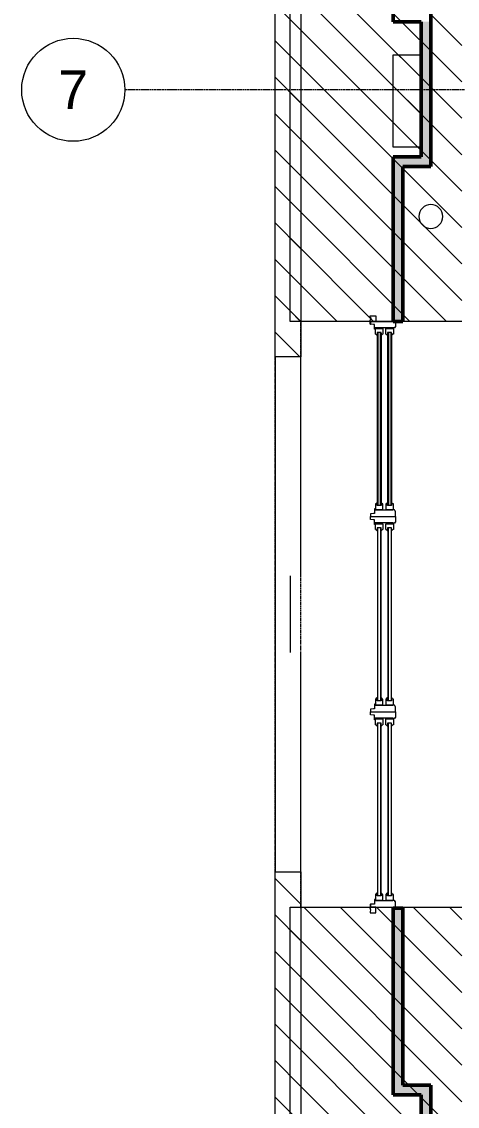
# Model space of a CAD drawing. Header units: inches. Extents: x -956 to 966, y -1111 to 895.
# Drawn here: x -955.8 to -854.4, y 37.7 to 290.4 of the extents above; entities that cross this region are included whole.
import ezdxf

# ---------------------------------------------------------------- set-up
doc = ezdxf.new("R2010")
doc.units = ezdxf.units.IN
doc.header["$MEASUREMENT"] = 0
doc.linetypes.add('Grid Line 1_4_', pattern=[0.4375, 0.25, -0.0625, 0.0625, -0.0625])
doc.linetypes.add('Overhead', pattern=[0.15625, 0.09375, -0.0625])
for name, color, linetype, lineweight in [('A-DETL-GENF', 92, 'Continuous', 13), ('A-GENM', 13, 'Continuous', 13), ('A-GLAZ', 151, 'Continuous', 13), ('A-WALL', 113, 'Continuous', 13), ('A-WALL-PATT', 111, 'Continuous', 13), ('I-WALL', 2, 'Continuous', 13), ('S-COLS', 52, 'Continuous', 13), ('S-COLS-SYMB', 171, 'Continuous', 20), ('S-GRID', 1, 'Continuous', 9), ('S-GRID-IDEN', 1, 'Continuous', 9)]:
    doc.layers.add(name, color=color, linetype=linetype, lineweight=lineweight)
doc.styles.add('Arial', font='arial.ttf', dxfattribs={"height": 9})
pattern_1 = [(135, (0, 0), (-4.24264, -4.24264), [])]

# ---------------------------------------------------------------- blocks, each defined once
blk = doc.blocks.new('Window_Double-Hung-3-Wide-Sterling_Kolbe - 11Ft 4 1_2In W x 6Ft 8 7_16In  H _UDH4036-3_-4393387-7TH FLOOR TELECOM OVERHEAD ROUTING PLAN')
at = {"layer": 'A-DETL-GENF', "lineweight": 9}
h = blk.add_hatch(color=256, dxfattribs=at)
h.paths.add_polyline_path([(52.24, -4.71), (52.24, -4.59), (12.24, -4.59), (12.24, -4.71), (13.72, -4.71)], flags=0)
h.paths.add_polyline_path([(52.24, -5.34), (12.24, -5.34), (12.24, -5.46), (52.24, -5.46)], flags=0)
h.paths.add_polyline_path([(52.24, -7.16), (52.24, -7.04), (12.24, -7.04), (12.24, -7.16), (13.72, -7.16)], flags=0)
h.paths.add_polyline_path([(52.24, -7.79), (12.24, -7.79), (12.24, -7.91), (52.24, -7.91)], flags=0)
h = blk.add_hatch(color=256, dxfattribs=at)
h.paths.add_polyline_path([(97.74, -5.46), (97.74, -5.34), (57.74, -5.34), (57.74, -5.46)], flags=0)
h.paths.add_polyline_path([(97.74, -4.71), (97.74, -4.59), (57.74, -4.59), (57.74, -4.71)], flags=0)
h.paths.add_polyline_path([(97.74, -7.79), (57.74, -7.79), (57.74, -7.91), (97.74, -7.91)], flags=0)
h.paths.add_polyline_path([(97.74, -7.04), (57.74, -7.04), (57.74, -7.16), (97.74, -7.16)], flags=0)
at = {"layer": 'A-GLAZ', "lineweight": 9}
h = blk.add_hatch(color=256, dxfattribs=at)
h.paths.add_polyline_path([(6.74, -7.16), (6.74, -7.04), (-33.26, -7.04), (-33.26, -7.16), (-25.88, -7.16)], flags=0)
h.paths.add_polyline_path([(6.74, -4.71), (6.74, -4.59), (-33.26, -4.59), (-33.26, -4.71), (-25.88, -4.71)], flags=0)
h.paths.add_polyline_path([(6.74, -7.91), (6.74, -7.79), (-33.26, -7.79), (-33.26, -7.91), (-25.88, -7.91)], flags=0)
h.paths.add_polyline_path([(6.74, -5.46), (6.74, -5.34), (-33.26, -5.34), (-33.26, -5.46), (-25.88, -5.46)], flags=0)
at = {"layer": 'A-DETL-GENF', "color": 9, "lineweight": 9}
for p, q in [((-36.01, -3.66), (-34.71, -3.66)), ((-36.01, -9.53), (-36.01, -3.66)), ((-34.71, -3.66), (-34.71, -3.78)), ((-34.71, -3.78), (-34.46, -3.94)), ((-34.53, -4.3), (-34.53, -8.46)), ((-34.46, -4.3), (-34.53, -4.3)), ((-34.46, -3.94), (-34.46, -4.3)), ((-34.37, -4.18), (-33.01, -4.18)), ((-34.37, -5.9), (-34.37, -4.18)), ((-32.76, -4.59), (-33.38, -4.59)), ((-33.38, -4.59), (-33.38, -5.52)), ((6.74, -4.59), (-33.26, -4.59)), ((-33.26, -4.59), (-33.26, -4.71)), ((-33.26, -4.59), (6.74, -4.59)), ((-33.26, -4.71), (-33.26, -4.59)), ((-33.26, -4.71), (6.74, -4.71)), ((6.74, -4.71), (-33.26, -4.71)), ((-33.01, -4.18), (-33.01, -4.27)), ((-33.01, -4.27), (-32.76, -4.52)), ((-32.76, -4.52), (-32.76, -4.59)), ((6.49, -4.27), (6.24, -4.52)), ((6.24, -4.52), (6.24, -4.59)), ((6.24, -4.59), (6.87, -4.59)), ((6.49, -4.18), (6.49, -4.27)), ((7.85, -4.18), (6.49, -4.18)), ((6.74, -4.71), (6.74, -4.59)), ((6.74, -4.59), (6.74, -4.71)), ((6.87, -4.59), (6.87, -5.52)), ((7.85, -5.9), (7.85, -4.18)), ((8.19, -3.78), (7.94, -3.94)), ((7.94, -3.94), (7.94, -4.3)), ((7.94, -4.3), (8.01, -4.3)), ((8.01, -4.3), (8.01, -8.46)), ((8.19, -3.66), (8.19, -3.78)), ((9.49, -3.66), (8.19, -3.66)), ((9.49, -3.66), (10.79, -3.66)), ((9.49, -9.53), (9.49, -3.66)), ((9.49, -9.53), (9.49, -3.66)), ((10.79, -3.66), (10.79, -3.78)), ((10.79, -3.78), (11.04, -3.94)), ((10.97, -4.3), (10.97, -8.46)), ((11.04, -4.3), (10.97, -4.3)), ((11.04, -3.94), (11.04, -4.3)), ((11.13, -4.18), (12.49, -4.18)), ((11.13, -5.9), (11.13, -4.18)), ((12.74, -4.59), (12.12, -4.59)), ((12.12, -4.59), (12.12, -5.52)), ((52.24, -4.59), (12.24, -4.59)), ((12.24, -4.59), (12.24, -4.71)), ((52.24, -4.59), (12.24, -4.59)), ((12.24, -4.59), (12.24, -4.71)), ((12.24, -4.71), (52.24, -4.71)), ((12.24, -4.71), (52.24, -4.71)), ((12.49, -4.18), (12.49, -4.27)), ((12.49, -4.27), (12.74, -4.52)), ((12.74, -4.52), (12.74, -4.59)), ((51.99, -4.27), (51.74, -4.52)), ((51.74, -4.52), (51.74, -4.59)), ((51.74, -4.59), (52.37, -4.59)), ((51.99, -4.18), (51.99, -4.27)), ((53.35, -4.18), (51.99, -4.18)), ((52.24, -4.71), (52.24, -4.59)), ((52.24, -4.71), (52.24, -4.59)), ((52.37, -4.59), (52.37, -5.52)), ((53.35, -5.9), (53.35, -4.18)), ((53.69, -3.78), (53.44, -3.94)), ((53.44, -3.94), (53.44, -4.3)), ((53.44, -4.3), (53.51, -4.3)), ((53.51, -4.3), (53.51, -8.46)), ((53.69, -3.66), (53.69, -3.78)), ((54.99, -3.66), (53.69, -3.66)), ((54.99, -9.53), (54.99, -3.66)), ((54.99, -3.66), (56.29, -3.66)), ((54.99, -9.53), (54.99, -3.66)), ((56.29, -3.66), (56.29, -3.78)), ((56.29, -3.78), (56.54, -3.94)), ((56.47, -4.3), (56.47, -8.46)), ((56.54, -4.3), (56.47, -4.3)), ((56.54, -3.94), (56.54, -4.3)), ((56.63, -4.18), (57.99, -4.18)), ((56.63, -5.9), (56.63, -4.18)), ((58.24, -4.59), (57.62, -4.59)), ((57.62, -4.59), (57.62, -5.52)), ((97.74, -4.59), (57.74, -4.59)), ((57.74, -4.59), (57.74, -4.71)), ((97.74, -4.59), (57.74, -4.59)), ((57.74, -4.59), (57.74, -4.71)), ((57.74, -4.71), (97.74, -4.71)), ((57.74, -4.71), (97.74, -4.71)), ((57.99, -4.18), (57.99, -4.27)), ((57.99, -4.27), (58.24, -4.52)), ((58.24, -4.52), (58.24, -4.59)), ((97.49, -4.27), (97.24, -4.52)), ((97.24, -4.52), (97.24, -4.59)), ((97.24, -4.59), (97.87, -4.59)), ((97.49, -4.18), (97.49, -4.27)), ((98.85, -4.18), (97.49, -4.18)), ((97.74, -4.71), (97.74, -4.59)), ((97.74, -4.71), (97.74, -4.59)), ((97.87, -4.59), (97.87, -5.52)), ((98.85, -5.9), (98.85, -4.18)), ((99.19, -3.78), (98.94, -3.94)), ((98.94, -3.94), (98.94, -4.3)), ((98.94, -4.3), (99.01, -4.3)), ((99.01, -4.3), (99.01, -8.46)), ((99.19, -3.66), (99.19, -3.78)), ((100.49, -3.66), (99.19, -3.66)), ((100.49, -9.53), (100.49, -3.66)), ((-33.01, -5.9), (-34.37, -5.9)), ((-34.37, -6.62), (-33.01, -6.62)), ((-34.37, -8.34), (-34.37, -6.62)), ((-33.38, -5.52), (-32.76, -5.52)), ((-32.76, -7.03), (-33.38, -7.03)), ((-33.38, -7.03), (-33.38, -7.97)), ((6.74, -5.34), (-33.26, -5.34)), ((-33.26, -5.34), (-33.26, -5.46)), ((-33.26, -5.34), (6.74, -5.34)), ((-33.26, -5.46), (-33.26, -5.34)), ((-33.26, -5.46), (6.74, -5.46)), ((6.74, -5.46), (-33.26, -5.46)), ((6.74, -7.04), (-33.26, -7.04)), ((-33.26, -7.04), (-33.26, -7.16)), ((-33.26, -7.04), (6.74, -7.04)), ((-33.26, -7.16), (-33.26, -7.04)), ((-33.26, -7.16), (6.74, -7.16)), ((6.74, -7.16), (-33.26, -7.16)), ((-33.01, -5.84), (-32.76, -5.59)), ((-32.76, -5.59), (-33.01, -5.84)), ((-33.01, -5.9), (-33.01, -5.84)), ((-33.01, -5.84), (-33.01, -5.9)), ((-33.01, -6.62), (-33.01, -6.72)), ((-33.01, -6.72), (-32.76, -6.97)), ((-32.76, -5.59), (-32.76, -5.52)), ((-32.76, -5.52), (-32.76, -5.59)), ((-32.76, -6.97), (-32.76, -7.03)), ((6.24, -5.59), (6.24, -5.52)), ((6.24, -5.52), (6.24, -5.59)), ((6.87, -5.52), (6.24, -5.52)), ((6.49, -5.84), (6.24, -5.59)), ((6.24, -5.59), (6.49, -5.84)), ((6.49, -6.72), (6.24, -6.97)), ((6.24, -6.97), (6.24, -7.03)), ((6.24, -7.03), (6.87, -7.03)), ((6.49, -5.9), (6.49, -5.84)), ((6.49, -5.84), (6.49, -5.9)), ((6.49, -5.9), (7.85, -5.9)), ((6.49, -6.62), (6.49, -6.72)), ((7.85, -6.62), (6.49, -6.62)), ((6.74, -5.46), (6.74, -5.34)), ((6.74, -5.34), (6.74, -5.46)), ((6.74, -7.16), (6.74, -7.04)), ((6.74, -7.04), (6.74, -7.16)), ((6.87, -7.03), (6.87, -7.97)), ((7.85, -8.34), (7.85, -6.62)), ((12.49, -5.9), (11.13, -5.9)), ((11.13, -6.62), (12.49, -6.62)), ((11.13, -8.34), (11.13, -6.62)), ((12.12, -5.52), (12.74, -5.52)), ((12.74, -7.03), (12.12, -7.03)), ((12.12, -7.03), (12.12, -7.97)), ((52.24, -5.34), (12.24, -5.34)), ((12.24, -5.34), (12.24, -5.46)), ((52.24, -5.34), (12.24, -5.34)), ((12.24, -5.34), (12.24, -5.46)), ((12.24, -5.46), (52.24, -5.46)), ((12.24, -5.46), (52.24, -5.46)), ((52.24, -7.04), (12.24, -7.04)), ((12.24, -7.04), (12.24, -7.16)), ((52.24, -7.04), (12.24, -7.04)), ((12.24, -7.04), (12.24, -7.16)), ((12.24, -7.16), (52.24, -7.16)), ((12.24, -7.16), (52.24, -7.16)), ((12.49, -5.84), (12.74, -5.59)), ((12.74, -5.59), (12.49, -5.84)), ((12.49, -5.9), (12.49, -5.84)), ((12.49, -5.84), (12.49, -5.9)), ((12.49, -6.62), (12.49, -6.72)), ((12.49, -6.72), (12.74, -6.97)), ((12.74, -5.59), (12.74, -5.52)), ((12.74, -5.52), (12.74, -5.59)), ((12.74, -6.97), (12.74, -7.03)), ((51.74, -5.59), (51.74, -5.52)), ((51.74, -5.52), (51.74, -5.59)), ((52.37, -5.52), (51.74, -5.52)), ((51.99, -5.84), (51.74, -5.59)), ((51.74, -5.59), (51.99, -5.84)), ((51.99, -6.72), (51.74, -6.97)), ((51.74, -6.97), (51.74, -7.03)), ((51.74, -7.03), (52.37, -7.03)), ((51.99, -5.9), (51.99, -5.84)), ((51.99, -5.84), (51.99, -5.9)), ((51.99, -5.9), (53.35, -5.9)), ((51.99, -6.62), (51.99, -6.72)), ((53.35, -6.62), (51.99, -6.62)), ((52.24, -5.46), (52.24, -5.34)), ((52.24, -5.46), (52.24, -5.34)), ((52.24, -7.16), (52.24, -7.04)), ((52.24, -7.16), (52.24, -7.04)), ((52.37, -7.03), (52.37, -7.97)), ((53.35, -8.34), (53.35, -6.62)), ((57.99, -5.9), (56.63, -5.9)), ((56.63, -6.62), (57.99, -6.62)), ((56.63, -8.34), (56.63, -6.62)), ((57.62, -5.52), (58.24, -5.52)), ((58.24, -7.03), (57.62, -7.03)), ((57.62, -7.03), (57.62, -7.97)), ((97.74, -5.34), (57.74, -5.34)), ((57.74, -5.34), (57.74, -5.46)), ((97.74, -5.34), (57.74, -5.34)), ((57.74, -5.34), (57.74, -5.46)), ((57.74, -5.46), (97.74, -5.46)), ((57.74, -5.46), (97.74, -5.46)), ((97.74, -7.04), (57.74, -7.04)), ((57.74, -7.04), (57.74, -7.16)), ((97.74, -7.04), (57.74, -7.04)), ((57.74, -7.04), (57.74, -7.16)), ((57.74, -7.16), (97.74, -7.16)), ((57.74, -7.16), (97.74, -7.16)), ((57.99, -5.84), (58.24, -5.59)), ((58.24, -5.59), (57.99, -5.84)), ((57.99, -5.9), (57.99, -5.84)), ((57.99, -5.84), (57.99, -5.9)), ((57.99, -6.62), (57.99, -6.72)), ((57.99, -6.72), (58.24, -6.97)), ((58.24, -5.59), (58.24, -5.52)), ((58.24, -5.52), (58.24, -5.59)), ((58.24, -6.97), (58.24, -7.03)), ((97.24, -5.59), (97.24, -5.52)), ((97.24, -5.52), (97.24, -5.59)), ((97.87, -5.52), (97.24, -5.52)), ((97.49, -5.84), (97.24, -5.59)), ((97.24, -5.59), (97.49, -5.84)), ((97.49, -6.72), (97.24, -6.97)), ((97.24, -6.97), (97.24, -7.03)), ((97.24, -7.03), (97.87, -7.03)), ((97.49, -5.9), (97.49, -5.84)), ((97.49, -5.84), (97.49, -5.9)), ((97.49, -5.9), (98.85, -5.9)), ((97.49, -6.62), (97.49, -6.72)), ((98.85, -6.62), (97.49, -6.62)), ((97.74, -5.46), (97.74, -5.34)), ((97.74, -5.46), (97.74, -5.34)), ((97.74, -7.16), (97.74, -7.04)), ((97.74, -7.16), (97.74, -7.04)), ((97.87, -7.03), (97.87, -7.97)), ((98.85, -8.34), (98.85, -6.62)), ((-37.32, -8.23), (-36.01, -8.23)), ((-37.32, -9.6), (-37.32, -8.23)), ((-37, -9.6), (-37.32, -9.6)), ((-37, -9.54), (-36.67, -9.41)), ((-37, -9.6), (-37, -9.54)), ((-36.67, -9.41), (-36.25, -9.6)), ((-35.33, -9.6), (-36.25, -9.6)), ((-36.01, -8.23), (-36.01, -9.53)), ((-35.32, -9.53), (-36.01, -9.53)), ((-36.01, -9.53), (-35.32, -9.53)), ((-35.33, -9.6), (-35.32, -9.53)), ((-35.26, -8.78), (-35.32, -9.53)), ((-35.26, -8.54), (-35.26, -8.78)), ((-34.53, -8.54), (-35.26, -8.54)), ((-34.53, -8.46), (-34.21, -8.46)), ((-34.21, -8.54), (-34.53, -8.54)), ((-33.01, -8.34), (-34.37, -8.34)), ((-34.21, -8.46), (-34.21, -8.54)), ((-33.38, -7.97), (-32.76, -7.97)), ((6.74, -7.79), (-33.26, -7.79)), ((-33.26, -7.79), (-33.26, -7.91)), ((-33.26, -7.79), (6.74, -7.79)), ((-33.26, -7.91), (-33.26, -7.79)), ((-33.26, -7.91), (6.74, -7.91)), ((6.74, -7.91), (-33.26, -7.91)), ((-33.01, -8.28), (-32.76, -8.03)), ((-32.76, -8.03), (-33.01, -8.28)), ((-33.01, -8.34), (-33.01, -8.28)), ((-33.01, -8.28), (-33.01, -8.34)), ((-32.76, -8.03), (-32.76, -7.97)), ((-32.76, -7.97), (-32.76, -8.03)), ((6.24, -8.03), (6.24, -7.97)), ((6.24, -7.97), (6.24, -8.03)), ((6.87, -7.97), (6.24, -7.97)), ((6.49, -8.28), (6.24, -8.03)), ((6.24, -8.03), (6.49, -8.28)), ((6.49, -8.34), (6.49, -8.28)), ((6.49, -8.28), (6.49, -8.34)), ((6.49, -8.34), (7.85, -8.34)), ((6.74, -7.91), (6.74, -7.79)), ((6.74, -7.79), (6.74, -7.91)), ((7.69, -8.46), (7.69, -8.54)), ((8.01, -8.46), (7.69, -8.46)), ((7.69, -8.54), (8.01, -8.54)), ((8.01, -8.54), (8.74, -8.54)), ((8.74, -8.54), (8.74, -8.78)), ((8.74, -8.78), (8.81, -9.53)), ((8.81, -9.53), (9.49, -9.53)), ((10.18, -9.53), (9.49, -9.53)), ((10.24, -8.78), (10.18, -9.53)), ((10.24, -8.54), (10.24, -8.78)), ((10.97, -8.54), (10.24, -8.54)), ((10.97, -8.46), (11.29, -8.46)), ((11.29, -8.54), (10.97, -8.54)), ((12.49, -8.34), (11.13, -8.34)), ((11.29, -8.46), (11.29, -8.54)), ((12.12, -7.97), (12.74, -7.97)), ((52.24, -7.79), (12.24, -7.79)), ((12.24, -7.79), (12.24, -7.91)), ((52.24, -7.79), (12.24, -7.79)), ((12.24, -7.79), (12.24, -7.91)), ((12.24, -7.91), (52.24, -7.91)), ((12.24, -7.91), (52.24, -7.91)), ((12.49, -8.28), (12.74, -8.03)), ((12.74, -8.03), (12.49, -8.28)), ((12.49, -8.34), (12.49, -8.28)), ((12.49, -8.28), (12.49, -8.34)), ((12.74, -8.03), (12.74, -7.97)), ((12.74, -7.97), (12.74, -8.03)), ((51.74, -8.03), (51.74, -7.97)), ((51.74, -7.97), (51.74, -8.03)), ((52.37, -7.97), (51.74, -7.97)), ((51.99, -8.28), (51.74, -8.03)), ((51.74, -8.03), (51.99, -8.28)), ((51.99, -8.34), (51.99, -8.28)), ((51.99, -8.28), (51.99, -8.34)), ((51.99, -8.34), (53.35, -8.34)), ((52.24, -7.91), (52.24, -7.79)), ((52.24, -7.91), (52.24, -7.79)), ((53.19, -8.46), (53.19, -8.54)), ((53.51, -8.46), (53.19, -8.46)), ((53.19, -8.54), (53.51, -8.54)), ((53.51, -8.54), (54.24, -8.54)), ((54.24, -8.54), (54.24, -8.78)), ((54.24, -8.78), (54.31, -9.53)), ((54.31, -9.53), (54.99, -9.53)), ((55.68, -9.53), (54.99, -9.53)), ((55.74, -8.78), (55.68, -9.53)), ((55.74, -8.54), (55.74, -8.78)), ((56.47, -8.54), (55.74, -8.54)), ((56.47, -8.46), (56.79, -8.46)), ((56.79, -8.54), (56.47, -8.54)), ((57.99, -8.34), (56.63, -8.34)), ((56.79, -8.46), (56.79, -8.54)), ((57.62, -7.97), (58.24, -7.97)), ((97.74, -7.79), (57.74, -7.79)), ((57.74, -7.79), (57.74, -7.91)), ((97.74, -7.79), (57.74, -7.79)), ((57.74, -7.79), (57.74, -7.91)), ((57.74, -7.91), (97.74, -7.91)), ((57.74, -7.91), (97.74, -7.91)), ((57.99, -8.28), (58.24, -8.03)), ((58.24, -8.03), (57.99, -8.28)), ((57.99, -8.34), (57.99, -8.28)), ((57.99, -8.28), (57.99, -8.34)), ((58.24, -8.03), (58.24, -7.97)), ((58.24, -7.97), (58.24, -8.03)), ((97.24, -8.03), (97.24, -7.97)), ((97.24, -7.97), (97.24, -8.03)), ((97.87, -7.97), (97.24, -7.97)), ((97.49, -8.28), (97.24, -8.03)), ((97.24, -8.03), (97.49, -8.28)), ((97.49, -8.34), (97.49, -8.28)), ((97.49, -8.28), (97.49, -8.34)), ((97.49, -8.34), (98.85, -8.34)), ((97.74, -7.91), (97.74, -7.79)), ((97.74, -7.91), (97.74, -7.79)), ((98.69, -8.46), (98.69, -8.54)), ((99.01, -8.46), (98.69, -8.46)), ((98.69, -8.54), (99.01, -8.54)), ((99.01, -8.54), (99.74, -8.54)), ((99.74, -8.54), (99.74, -8.78)), ((99.74, -8.78), (99.81, -9.53)), ((99.81, -9.53), (100.49, -9.53)), ((100.49, -9.53), (99.81, -9.53)), ((99.82, -9.6), (99.81, -9.53)), ((99.82, -9.6), (100.74, -9.6)), ((101.8, -8.23), (100.49, -8.23)), ((100.49, -8.23), (100.49, -9.53)), ((101.16, -9.41), (100.74, -9.6)), ((101.49, -9.54), (101.16, -9.41)), ((101.49, -9.6), (101.49, -9.54)), ((101.49, -9.6), (101.8, -9.6)), ((101.8, -9.6), (101.8, -8.23))]:
    blk.add_line(p, q, dxfattribs=at)
blk = doc.blocks.new('Opening-Elliptical Arch - Exterior Window Arch-3211843-7TH FLOOR TELECOM OVERHEAD ROUTING PLAN')
at = {"layer": 'A-GENM', "linetype": 'Overhead', "lineweight": 9}
for p, q in [((-68.82, 3), (68.18, 3)), ((-68.82, -3), (68.18, -3))]:
    blk.add_line(p, q, dxfattribs=at)
blk = doc.blocks.new('Pier D3 - Pier D3-4358038-7TH FLOOR TELECOM OVERHEAD ROUTING PLAN')
at = {"layer": 'A-WALL-PATT', "lineweight": 9}
h = blk.add_hatch(dxfattribs=at)
h.set_pattern_fill('FP1_1', color=9, style=0, pattern_type=2)
h.set_pattern_definition(pattern_1)
h.paths.add_polyline_path([(-862.85, 261.13), (-862.85, 282.63), (-869.35, 282.63), (-869.35, 261.13)], flags=0)
at = {"layer": 'A-WALL', "color": 53, "lineweight": 20}
for p, q in [((-869.35, 261.13), (-869.35, 282.63)), ((-869.35, 282.63), (-862.85, 282.63)), ((-862.85, 282.63), (-862.85, 261.13)), ((-862.85, 261.13), (-869.35, 261.13))]:
    blk.add_line(p, q, dxfattribs=at)
blk = doc.blocks.new('Pipe-Column - Steam - insulated-4697277-7TH FLOOR TELECOM OVERHEAD ROUTING PLAN')
at = {"layer": 'S-COLS-SYMB', "color": 53}
for start, end in [(360, 180), (180, 360)]:
    blk.add_arc((0, 0), 2.78, start, end, dxfattribs=at)
blk = doc.blocks.new('Grid - Grid Head - Circle-20770-7TH FLOOR TELECOM OVERHEAD ROUTING PLAN')
at = {"layer": 'S-GRID-IDEN', "color": 9}
blk.add_circle((0, 0), 0.125, dxfattribs=at)

msp = doc.modelspace()

# ---------------------------------------------------------------- hatches: boundary and pattern name
at = {"layer": 'A-WALL-PATT', "lineweight": 9}
h = msp.add_hatch(dxfattribs=at)
h.set_pattern_fill('FP1_1', color=9, style=0, pattern_type=2)
h.set_pattern_definition(pattern_1)
h.paths.add_polyline_path([(-896.85, -546.62), (-890.85, -546.62), (-890.85, -405.15), (-896.85, -405.15), (-896.85, -480.22)], flags=0)
h.paths.add_polyline_path([(-890.85, -285.21), (-890.85, -156.4), (-896.85, -156.4), (-896.85, -285.21)], flags=0)
h.paths.add_polyline_path([(-896.85, -36.46), (-890.85, -36.46), (-890.85, 92.35), (-896.85, 92.35), (-896.85, -4.95)], flags=0)
h.paths.add_polyline_path([(-896.85, 212.29), (-890.85, 212.29), (-890.85, 341.1), (-896.85, 341.1), (-896.85, 232.68)], flags=0)
h.paths.add_polyline_path([(-896.85, 461.04), (-890.85, 461.04), (-890.85, 589.85), (-896.85, 589.85), (-896.85, 470.31)], flags=0)
h.paths.add_polyline_path([(-890.85, 709.79), (-890.85, 837.38), (-896.85, 837.38), (-896.85, 709.79)], flags=0)
h = msp.add_hatch(dxfattribs=at)
h.set_pattern_fill('FP1_1', color=9, style=0, pattern_type=2)
h.set_pattern_definition(pattern_1)
h.paths.add_polyline_path([(-858.64, -553.12), (-853.35, -553.12), (-853.35, -413.43), (-893.35, -413.43), (-893.35, -553.12)], flags=0)
h.paths.add_polyline_path([(-858.64, -276.93), (-853.35, -276.93), (-853.35, -164.68), (-893.35, -164.68), (-893.35, -276.93)], flags=0)
h.paths.add_polyline_path([(-858.64, -28.18), (-853.35, -28.18), (-853.35, 84.07), (-893.35, 84.07), (-893.35, -28.18)], flags=0)
h.paths.add_polyline_path([(-893.35, 220.57), (-853.35, 220.57), (-853.35, 332.82), (-893.35, 332.82), (-893.35, 232.68)], flags=0)
h.paths.add_polyline_path([(-853.35, 469.32), (-853.35, 581.57), (-893.35, 581.57), (-893.35, 469.32), (-858.64, 469.32)], flags=0)
h.paths.add_polyline_path([(-858.64, 718.07), (-853.35, 718.07), (-853.35, 797.38), (-893.35, 797.38), (-893.35, 718.07)], flags=0)
at = {"layer": 'A-WALL-PATT'}
for points in [[(-862.85, 256.63), (-860.6, 256.63), (-860.6, 290.38), (-862.85, 290.38), (-862.85, 258.88)], [(-869.35, 220.57), (-867.1, 220.57), (-867.1, 258.88), (-869.35, 258.88), (-869.35, 232.68)], [(-862.85, 256.63), (-862.85, 258.88), (-867.1, 258.88), (-867.1, 256.63)], [(-869.35, 40.38), (-867.1, 40.38), (-867.1, 83.88), (-869.35, 83.88), (-869.35, 74.26)], [(-860.6, 40.38), (-860.6, 42.63), (-867.1, 42.63), (-867.1, 40.38), (-862.85, 40.38)], [(-862.85, 6.63), (-860.6, 6.63), (-860.6, 40.38), (-862.85, 40.38), (-862.85, 8.88)]]:
    msp.add_hatch(color=253, dxfattribs=at).paths.add_polyline_path(points, flags=0)

# ---------------------------------------------------------------- linework, layer by layer
at = {"layer": 'A-WALL', "color": 53, "lineweight": 20}
for p, q in [((-896.85, 212.29), (-896.85, 341.1)), ((-890.85, 341.1), (-890.85, 212.29)), ((-893.35, 220.57), (-893.35, 332.82)), ((-853.35, 220.57), (-893.35, 220.57)), ((-890.85, 212.29), (-896.85, 212.29)), ((-896.85, -36.46), (-896.85, 92.35)), ((-896.85, 92.35), (-890.85, 92.35)), ((-890.85, 92.35), (-890.85, -36.46)), ((-893.35, -28.18), (-893.35, 84.07)), ((-893.35, 84.07), (-853.35, 84.07))]:
    msp.add_line(p, q, dxfattribs=at)
at = {"layer": 'A-WALL', "color": 9, "lineweight": 9}
msp.add_line((-893.35, 161.26), (-893.35, 143.38), dxfattribs=at)
at = {"layer": 'A-WALL', "color": 9, "lineweight": 9, "flags": 128}
for points in [[(-896.85, 212.29), (-896.85, 209.37), (-896.85, 206.07), (-896.85, 202.41), (-896.85, 198.42), (-896.85, 194.11), (-896.85, 189.52), (-896.85, 184.69), (-896.85, 179.63), (-896.85, 174.39), (-896.85, 169), (-896.85, 163.51), (-896.85, 157.93), (-896.85, 152.32), (-896.85, 146.71), (-896.85, 141.13), (-896.85, 135.63), (-896.85, 130.24), (-896.85, 125.01), (-896.85, 119.95), (-896.85, 115.11), (-896.85, 110.53), (-896.85, 106.22), (-896.85, 102.22), (-896.85, 98.56), (-896.85, 95.27), (-896.85, 92.35)], [(-890.85, 161.27), (-890.85, 163.51), (-890.85, 169), (-890.85, 174.39), (-890.85, 179.63), (-890.85, 184.69), (-890.85, 189.52), (-890.85, 194.11), (-890.85, 198.42), (-890.85, 202.41), (-890.85, 206.07), (-890.85, 209.37), (-890.85, 212.29)], [(-890.85, 92.35), (-890.85, 95.27), (-890.85, 98.56), (-890.85, 102.22), (-890.85, 106.22), (-890.85, 110.53), (-890.85, 115.11), (-890.85, 119.95), (-890.85, 125.01), (-890.85, 130.24), (-890.85, 135.63), (-890.85, 141.13), (-890.85, 143.37)]]:
    msp.add_lwpolyline(points, dxfattribs=at)
at = {"layer": 'I-WALL', "color": 133, "lineweight": 50}
for p, q in [((-869.35, 290.38), (-869.35, 332.63)), ((-860.6, 292.63), (-860.6, 290.38)), ((-867.1, 290.38), (-869.35, 290.38)), ((-862.85, 290.38), (-867.1, 290.38)), ((-862.85, 258.88), (-862.85, 290.38)), ((-860.6, 290.38), (-860.6, 256.63)), ((-869.35, 220.57), (-869.35, 258.88)), ((-869.35, 258.88), (-867.1, 258.88)), ((-867.1, 258.88), (-862.85, 258.88)), ((-867.1, 256.63), (-867.1, 220.57)), ((-862.85, 256.63), (-867.1, 256.63)), ((-860.6, 256.63), (-862.85, 256.63)), ((-867.1, 220.57), (-869.35, 220.57)), ((-869.35, 40.38), (-869.35, 83.88)), ((-869.35, 83.88), (-867.1, 83.88)), ((-867.1, 83.88), (-867.1, 42.63)), ((-867.1, 42.63), (-860.6, 42.63)), ((-860.6, 42.63), (-860.6, 40.38)), ((-867.1, 40.38), (-869.35, 40.38)), ((-862.85, 40.38), (-867.1, 40.38)), ((-862.85, 8.88), (-862.85, 40.38)), ((-860.6, 40.38), (-860.6, 6.63))]:
    msp.add_line(p, q, dxfattribs=at)
at = {"layer": 'S-GRID', "linetype": 'Grid Line 1_4_'}
msp.add_line((965.79, 274.51), (-931.82, 274.51), dxfattribs=at)

# ---------------------------------------------------------------- block references
at = {"layer": 'A-GENM', "color": 9, "lineweight": 9, "rotation": 89.99999999999991}
msp.add_blockref('Opening-Elliptical Arch - Exterior Window Arch-3211843-7TH FLOOR TELECOM OVERHEAD ROUTING PLAN', (-893.85, 152.64), dxfattribs=at)
at = {"layer": 'A-GLAZ', "color": 9, "lineweight": 9, "rotation": 269.9999999999999}
msp.add_blockref('Window_Double-Hung-3-Wide-Sterling_Kolbe - 11Ft 4 1_2In W x 6Ft 8 7_16In  H _UDH4036-3_-4393387-7TH FLOOR TELECOM OVERHEAD ROUTING PLAN', (-865.12, 184.56), dxfattribs=at)
at = {"layer": 'A-WALL', "color": 9, "lineweight": 9}
msp.add_blockref('Pier D3 - Pier D3-4358038-7TH FLOOR TELECOM OVERHEAD ROUTING PLAN', (0, 0), dxfattribs=at)
at = {"layer": 'S-COLS', "color": 9, "lineweight": 9}
msp.add_blockref('Pipe-Column - Steam - insulated-4697277-7TH FLOOR TELECOM OVERHEAD ROUTING PLAN', (-860.58, 244.99), dxfattribs=at)
at = {"layer": 'S-GRID-IDEN', "color": 9, "xscale": 95.99999999999994, "yscale": 95.99999999999994, "zscale": 95.99999999999994, "rotation": 89.99999999999982}
msp.add_blockref('Grid - Grid Head - Circle-20770-7TH FLOOR TELECOM OVERHEAD ROUTING PLAN', (-943.82, 274.51), dxfattribs=at)

# ---------------------------------------------------------------- texts
at = {"layer": 'S-GRID-IDEN', "insert": (-947.35, 279.01), "char_height": 9, "width": 8.484, "attachment_point": 1, "style": 'Arial'}
msp.add_mtext('7', dxfattribs=at)

doc.saveas('drawing.dxf')
